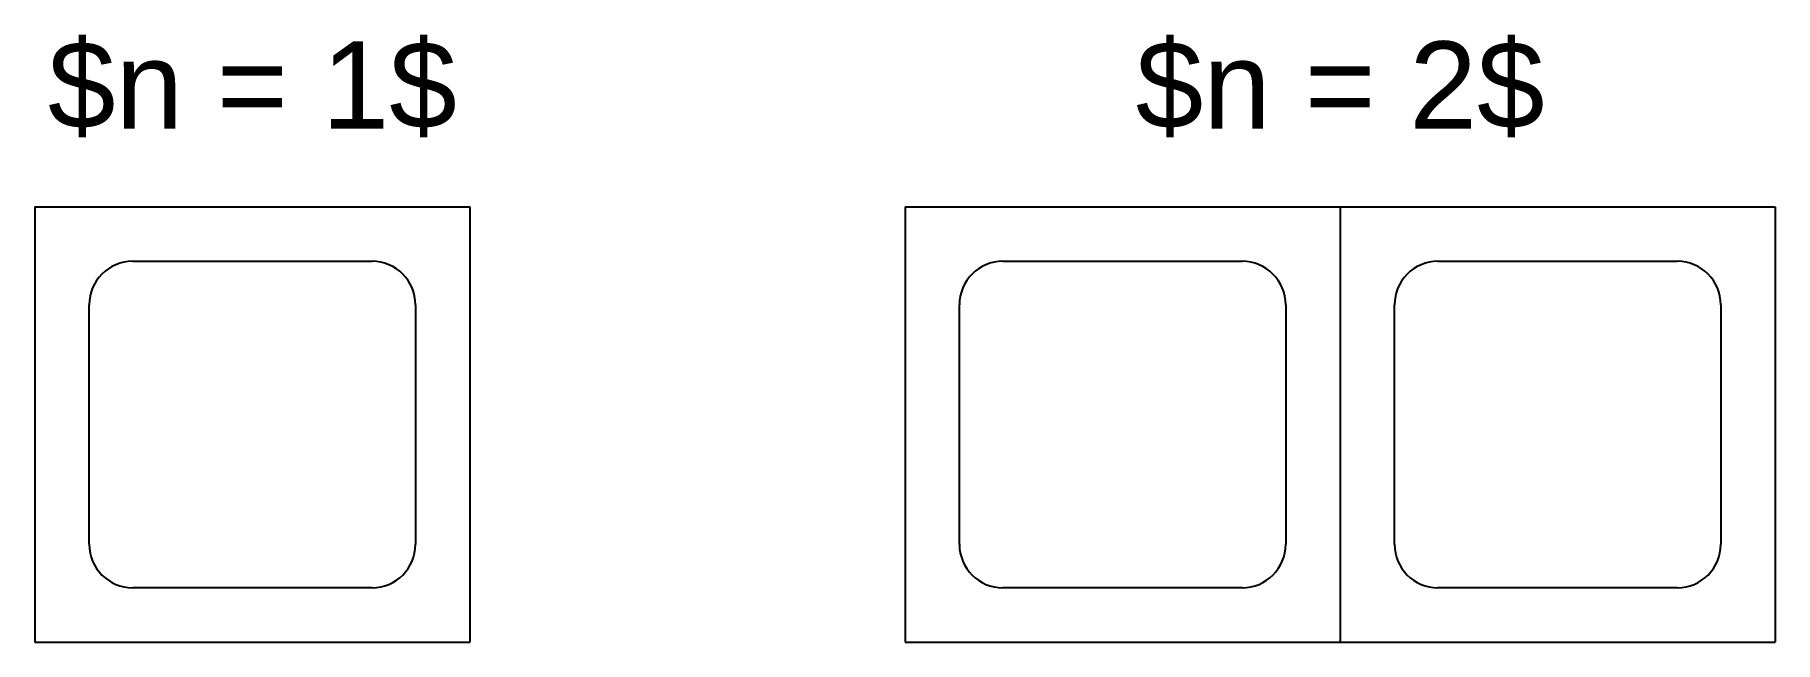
# Model space of a CAD drawing. Header units: inches. Extents: x 150 to 550, y 550 to 690.
import ezdxf
from ezdxf.enums import TextEntityAlignment as Align

# ---------------------------------------------------------------- set-up
doc = ezdxf.new("R2010")
doc.units = ezdxf.units.IN
doc.header["$MEASUREMENT"] = 0
doc.styles.get("Standard").update_dxf_attribs({"font": 'arial.ttf'})

msp = doc.modelspace()

# ---------------------------------------------------------------- linework, layer by layer
for p, q in [((150, 650), (250, 650)), ((150, 650), (150, 550)), ((250, 650), (250, 550)), ((350, 650), (350, 550)), ((350, 650), (550, 650)), ((450, 650), (450, 550)), ((550, 650), (550, 550)), ((172.5, 637.5), (227.5, 637.5)), ((372.5, 637.5), (427.5, 637.5)), ((472.5, 637.5), (527.5, 637.5)), ((162.5, 572.5), (162.5, 627.5)), ((237.5, 627.5), (237.5, 572.5)), ((362.5, 572.5), (362.5, 627.5)), ((437.5, 627.5), (437.5, 572.5)), ((462.5, 572.5), (462.5, 627.5)), ((537.5, 627.5), (537.5, 572.5)), ((227.5, 562.5), (172.5, 562.5)), ((427.5, 562.5), (372.5, 562.5)), ((527.5, 562.5), (472.5, 562.5)), ((150, 550), (250, 550)), ((350, 550), (550, 550))]:
    msp.add_line(p, q)
for centre, start, end in [((172.5, 627.5), 90, 180), ((227.5, 627.5), 0, 90), ((372.5, 627.5), 90, 180), ((427.5, 627.5), 0, 90), ((472.5, 627.5), 90, 180), ((527.5, 627.5), 0, 90), ((172.5, 572.5), 180, 270), ((227.5, 572.5), 270, 0), ((372.5, 572.5), 180, 270), ((427.5, 572.5), 270, 0), ((472.5, 572.5), 180, 270), ((527.5, 572.5), 270, 0)]:
    msp.add_arc(centre, 10, start, end)

# ---------------------------------------------------------------- texts
for s, p in [('$n = 1$', (200, 662)), ('$n = 2$', (450, 662))]:
    msp.add_text(s, height=20).set_placement(p, align=Align.BOTTOM_CENTER)

doc.saveas('drawing.dxf')
